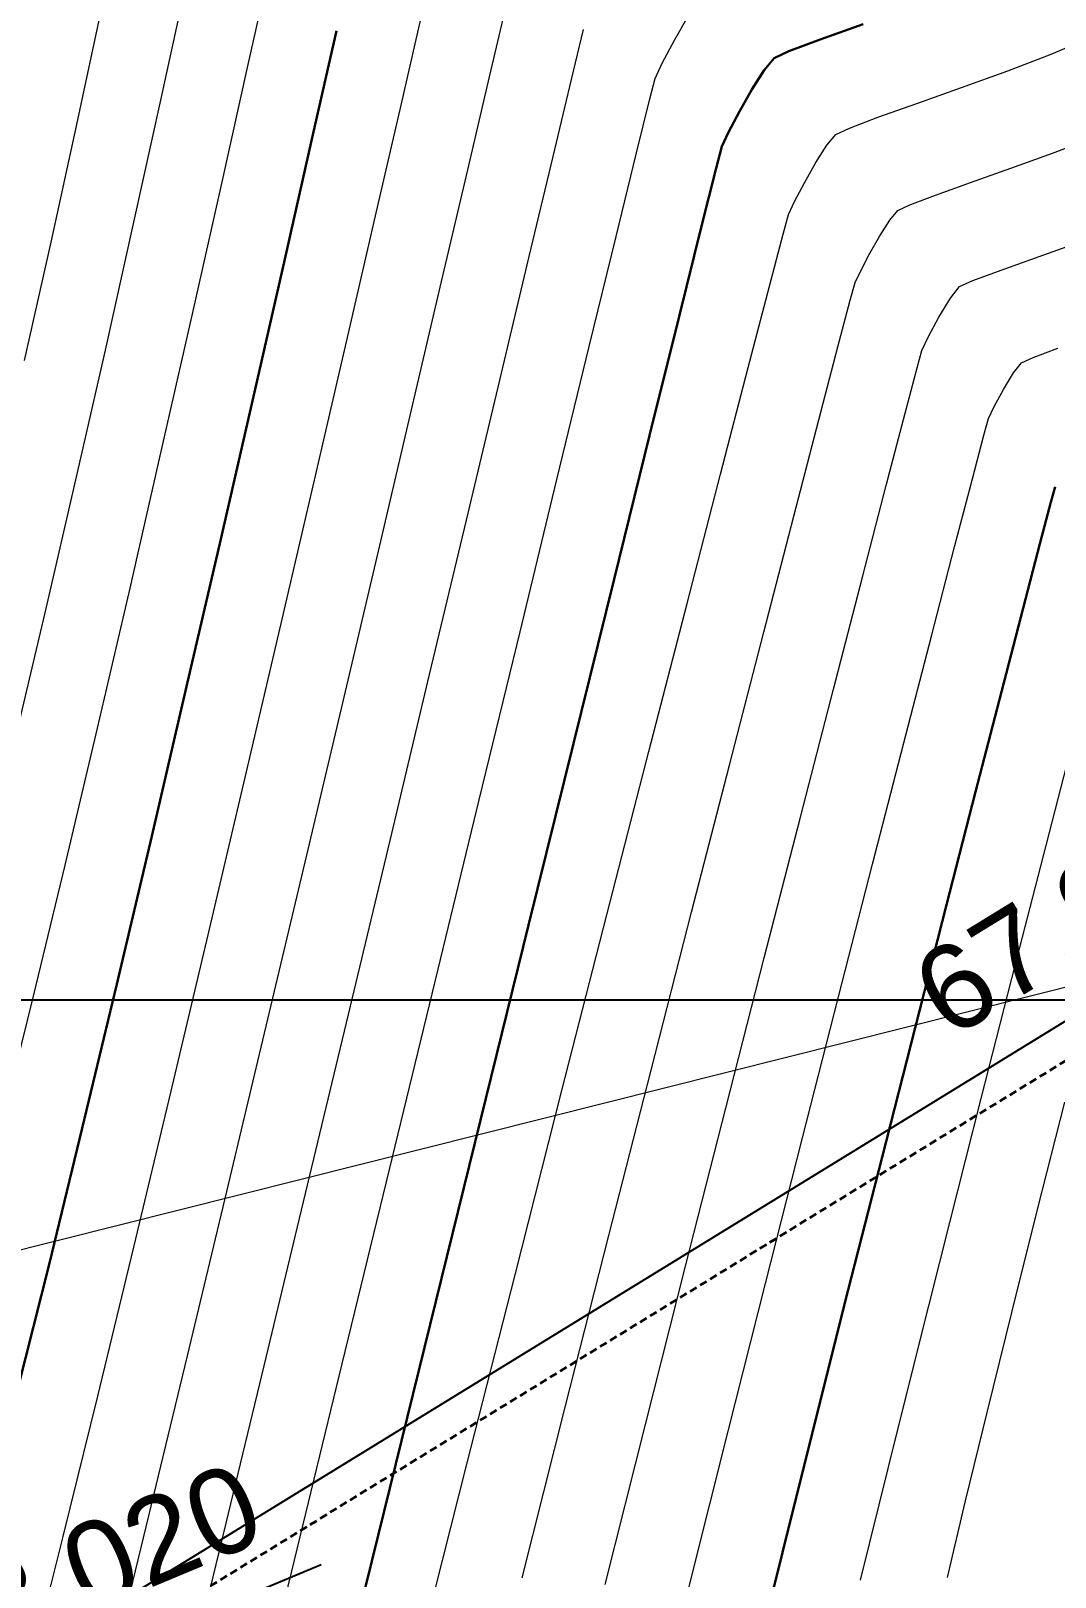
# Model space of a CAD drawing. Header units: millimetres. Extents: x 736950 to 740938, y 8500595 to 8502163.
# Drawn here: x 737762.97 to 737786.99, y 8501186.46 to 8501222.73 of the extents above; entities that cross this region are included whole.
import ezdxf

# ---------------------------------------------------------------- set-up
doc = ezdxf.new("R2010")
doc.units = ezdxf.units.MM
doc.linetypes.add('DASHED', pattern=[0.75, 0.5, -0.25])
for name, color, linetype, lineweight in [('CONT-MJR', 80, 'Continuous', 30), ('CONT-MNR', 96, 'Continuous', 15), ('COTAS', 40, 'Continuous', 5), ('PERIMETRO', 7, 'Continuous', 35), ('pista', 251, 'Continuous', 5), ('saiwite', 5, 'Continuous', 5)]:
    doc.layers.add(name, color=color, linetype=linetype, lineweight=lineweight)
doc.layers.add('Cuadricula Coordenadas', color=5, linetype='Continuous')
doc.styles.add('COTAS', font='arial.ttf')
doc.dimstyles.new('Copy of GenDist', dxfattribs={"dimtxt": 2, "dimasz": 2, "dimexe": 0.18, "dimexo": 0.0625, "dimgap": 1, "dimtad": 2, "dimdec": 3, "dimzin": 1, "dimdsep": 46, "dimtxsty": 'COTAS', "dimcen": 0.09, "dimadec": 3, "dimazin": 0, "dimtfac": 1, "dimtdec": 3, "dimtofl": 0, "dimtmove": 0, "dimatfit": 3, "dimfxl": 1, "dimtolj": 1, "dimtzin": 0, "dimarcsym": 0})

# ---------------------------------------------------------------- blocks, each defined once
blk = doc.blocks.new('*D152')
at = {"layer": 'COTAS', "color": 0, "lineweight": -2, "transparency": 16777216}
for p, q in [((737759.8696765522, 8501182.613707311), (737769.7820703299, 8501186.760631787)), ((737760.1293097031, 8501181.993106179), (737759.8002066165, 8501182.779761303)), ((737754.3161535049, 8501180.290349185), (737758.0246322053, 8501181.841819135)), ((737752.7307423088, 8501178.897859875), (737752.4016392222, 8501179.684515))]:
    blk.add_line(p, q, dxfattribs=at)
at = {"layer": 'COTAS', "color": 0, "transparency": 16777216}
for points in [[(737757.8959841756, 8501182.149326526), (737758.1532802344, 8501181.534311745), (737759.8696765522, 8501182.613707311)], [(737754.1875054752, 8501180.597856576), (737754.4448015341, 8501179.982841795), (737752.4711091579, 8501179.518461008)]]:
    blk.add_solid(points, dxfattribs=at)
at = {"layer": 'Defpoints', "color": 0, "transparency": 16777216}
for p in [(737759.8696765522, 8501182.613707311), (737760.1534312088, 8501181.935448542), (737752.7548638145, 8501178.840202238)]:
    blk.add_point(p, dxfattribs=at)
at = {"layer": 'COTAS', "color": 0, "transparency": 16777216, "insert": (737764.9683462745, 8501186.937665615), "char_height": 2, "attachment_point": 5, "rotation": 22.70236292925084, "style": 'COTAS'}
blk.add_mtext('\\A1;8.020', dxfattribs=at)
blk = doc.blocks.new('*D153')
at = {"layer": 'COTAS', "color": 0, "lineweight": -2, "transparency": 16777216}
for p, q in [((737818.0385703878, 8501217.565420175), (737817.5595984412, 8501218.345172472)), ((737761.44012939, 8501183.661887297), (737815.9496407742, 8501217.14499069)), ((737760.1207185066, 8501181.988703862), (737759.6417465601, 8501182.768456161))]:
    blk.add_line(p, q, dxfattribs=at)
at = {"layer": 'COTAS', "color": 0, "transparency": 16777216}
for points in [[(737815.7751730308, 8501217.429019064), (737816.1241085171, 8501216.860962316), (737817.6538110226, 8501218.191797148)], [(737761.2656616466, 8501183.945915671), (737761.6145971329, 8501183.377858924), (737759.7359591415, 8501182.615080837)]]:
    blk.add_solid(points, dxfattribs=at)
at = {"layer": 'Defpoints', "color": 0, "transparency": 16777216}
for p in [(737817.6538110226, 8501218.191797148), (737818.0712830899, 8501217.512164854), (737760.1534312088, 8501181.935448542)]:
    blk.add_point(p, dxfattribs=at)
at = {"layer": 'COTAS', "color": 0, "transparency": 16777216, "insert": (737787.6370107504, 8501202.125627412), "char_height": 2, "attachment_point": 5, "rotation": 31.560811543288352, "style": 'COTAS'}
blk.add_mtext('\\A1;67.972', dxfattribs=at)

msp = doc.modelspace()

# ---------------------------------------------------------------- hatches: boundary and pattern name
at = {"layer": 'pista'}
h = msp.add_hatch(dxfattribs=at)
h.set_pattern_fill('HONEY', color=256, scale=3, angle=9.94991650582834, style=0)
h.set_pattern_definition([(9.94991650582834, (1479841.21072825, -18.49207214638591), (0.4979252195647159, 0.4170677100899267), [0.375, -0.75]), (129.9499165058283, (1479841.21072825, -18.49207214638591), (-0.6101538418184378, 0.222682034283025), [0.3749999999999999, -0.7499999999999998]), (69.94991650582834, (1479841.21072825, -18.49207214638591), (-0.112228622253722, 0.6397497443729518), [-0.75, 0.375])])
h.paths.add_polyline_path([(737744.7999806425, 8501250.923935566), (737743.4751223363, 8501250.754223157), (737756.465848178, 8501242.026572531), (737763.5739612179, 8501242.006896213), (737770.002546867, 8501243.455222024), (737769.8468594846, 8501244.342704736), (737763.4750639071, 8501242.907173423), (737756.7405500773, 8501242.925815564)])
h.paths.add_polyline_path([(737794.2809870465, 8501256.017245878), (737809.7820272583, 8501263.709828075), (737823.391616501, 8501273.483615467), (737837.0791595323, 8501280.557800073), (737851.5530432165, 8501285.77819753), (737870.8510758049, 8501293.050216693, -0.9976846880626209), (737871.0089264096, 8501292.63424804), (737865.2748787645, 8501289.581801567, 0.7845063948290762), (737866.1540430214, 8501286.121818589), (737883.2588851704, 8501291.348365877), (737897.4188924351, 8501296.516943583), (737903.2981396064, 8501301.44146652, -0.5512150924587264), (737904.1219025984, 8501301.177325813), (737906.855912117, 8501297.98174819, 0.5618964424650519), (737910.2738656431, 8501298.536066804), (737914.22079628, 8501308.558674501), (737925.6412323939, 8501300.72656757, 0.340189525830376), (737928.7023693406, 8501300.894137181), (737936.9171069289, 8501306.117412793, -0.358727273887905), (737938.1716059428, 8501305.962964654), (737943.1732157968, 8501301.051021611, 0.3417074120720416), (737946.0555081918, 8501300.709858142), (737955.8779356404, 8501307.072689936), (737971.8320576148, 8501314.464803053), (737988.5677626224, 8501323.411181662), (738023.1375471824, 8501336.282937778), (738044.4246208373, 8501357.728329657), (738061.4456776979, 8501362.208386911), (738078.9085143938, 8501363.070318012), (738112.0997810266, 8501372.051506756), (738118.6561313582, 8501373.365123207), (738128.3493353954, 8501376.976906104), (738155.2251721952, 8501366.826195797), (738176.6167526407, 8501363.543890122), (738193.8053773039, 8501353.328603027), (738204.7313956148, 8501340.877429372), (738207.705198212, 8501335.751671141), (738214.35685511, 8501331.742925933), (738229.9282901662, 8501313.374534177), (738233.5603594936, 8501308.186787868), (738234.53883727, 8501308.358438132), (738230.6417003467, 8501313.924784988), (738214.9478837823, 8501332.43754055), (738208.3676942562, 8501336.403214611), (738205.4657963786, 8501341.405035153), (738194.387784551, 8501354.029418997), (738176.9261677533, 8501364.406946706), (738155.4549153853, 8501367.70147717), (738128.3514754312, 8501377.93815071), (738118.4090486554, 8501374.233504975), (738111.8936108743, 8501372.928085677), (738078.7671659255, 8501363.964436961), (738061.3074614278, 8501363.102660457), (738043.958527311, 8501358.536303693), (738022.6381405202, 8501337.057350922), (737988.196920163, 8501324.233464561), (737971.4304040315, 8501315.270615296), (737955.4419368334, 8501307.862588815), (737945.5806043665, 8501301.47455489, -0.3391433520832071), (737943.8038299843, 8501301.693147572), (737938.8116631231, 8501306.59581691, 0.3560082385246841), (737936.4342009705, 8501306.876887502), (737928.158540546, 8501301.61487459, -0.3502196171718997), (737926.1502499409, 8501301.468794718), (737914.5128481541, 8501309.44969617, 0.4302069892023044), (737913.4330382891, 8501309.014522241), (737909.4507249827, 8501298.90206584, -0.5704007069138802), (737907.5397775185, 8501298.566836312), (737904.9064502402, 8501301.644734057, 0.4931454261128044), (737902.7202336333, 8501302.131411942), (737896.9620044216, 8501297.308254998), (737882.9728831241, 8501292.20205278), (737866.0373022418, 8501287.027224885, -0.7384715771871906), (737865.6977918843, 8501288.787355538), (737871.5108758068, 8501291.881875956, 0.9119586051647783), (737870.5337161538, 8501293.892406015), (737851.2416702455, 8501286.62264278), (737836.7183275839, 8501281.384406622), (737822.9200107896, 8501274.252970394), (737809.3164408724, 8501264.483505804), (737793.8201376351, 8501256.79327439), (737778.9884914039, 8501246.402265295), (737769.846859484, 8501244.34270474), (737770.0025468671, 8501243.455222024), (737779.3594973255, 8501245.563292695)])
h.paths.add_polyline_path([(738260.5182952256, 8501271.251537092), (738234.538837269, 8501308.358438132), (738233.56035949, 8501308.186787868), (738259.6897886079, 8501270.86568047), (738269.3749442189, 8501234.589470252), (738274.5057655985, 8501215.583008338), (738279.7983711922, 8501189.602392923), (738280.7089290785, 8501189.641305126), (738275.382018582, 8501215.790318219), (738270.2441657205, 8501234.822827347)])

# ---------------------------------------------------------------- linework, layer by layer
at = {"layer": 'CONT-MJR', "extrusion": (0.336340646963513, -0.9417403937392543, 0), "elevation": -7757798.747406772}
msp.add_lwpolyline([(3554105.307354159, 3625.000000000013), (3554106.374233711, 3625.000000000013)], dxfattribs=at)
at = {"layer": 'CONT-MJR', "extrusion": (0.9751683775025842, -0.2214647500596368, 0), "elevation": -1163271.053143464}
msp.add_lwpolyline([(8453511.047140222, 3630), (8453513.653264932, 3630)], dxfattribs=at)
at = {"layer": 'CONT-MJR'}
for points, elevation in [([(737780.7472660075, 8501222.248864608), (737781.4818229557, 8501222.525384689)], 3625), ([(737780.3996530913, 8501222.084582448), (737780.7472660075, 8501222.248864608)], 3625), ([(737779.8824725782, 8501221.355672274), (737780.1698269107, 8501221.806362446)], 3625), ([(737779.335794866, 8501220.355474403), (737779.5877439458, 8501220.837160178)], 3625), ([(737768.1911681814, 8501214.152285023), (737768.9100653921, 8501217.302274272)], 3630), ([(737777.4812457215, 8501213.238650868), (737778.1729378537, 8501216.027051564)], 3625), ([(737786.8909098449, 8501211.6713444), (737786.9904690741, 8501212.036384469)], 3620), ([(737775.6942082401, 8501206.011257932), (737776.647671166, 8501209.870169453)], 3625), ([(737784.4441193079, 8501202.228821041), (737785.1261679503, 8501204.880417673)], 3620), ([(737783.7060306286, 8501199.347209092), (737784.4441193079, 8501202.228821041)], 3620), ([(737782.9320545276, 8501196.311347159), (737783.7060306286, 8501199.347209092)], 3620), ([(737772.3344297583, 8501192.388448855), (737773.5155934837, 8501197.180747021)], 3625), ([(737781.35705052, 8501190.07993467), (737782.1423436198, 8501193.197000572)], 3620), ([(737780.5963278444, 8501187.035914775), (737781.35705052, 8501190.07993467)], 3620)]:
    msp.add_lwpolyline(points, dxfattribs=dict(at, elevation=elevation))
at = {"layer": 'CONT-MJR', "extrusion": (-0.7709722741999714, 0.6368687089305961, 0), "elevation": 4845354.100759593}
msp.add_lwpolyline([(-7024075.413761912, 3625.000000000013), (-7024075.774630922, 3625.000000000013)], dxfattribs=at)
at = {"layer": 'CONT-MJR', "extrusion": (0.8693704946260792, -0.4941608473701721, 0), "elevation": -3559566.687450059}
msp.add_lwpolyline([(7755292.350379438, 3625), (7755292.946801906, 3625)], dxfattribs=at)
at = {"layer": 'CONT-MJR', "extrusion": (0.905927411831162, -0.423433022440258, 0), "elevation": -2931322.905370015}
msp.add_lwpolyline([(8013888.312551762, 3625.000000000004), (8013888.688090905, 3625.000000000004)], dxfattribs=at)
at = {"layer": 'CONT-MJR', "extrusion": (0.975100384711022, -0.2217639279423441, 0), "elevation": -1165864.593211167}
msp.add_lwpolyline([(8453150.793369493, 3630.00000000001), (8453153.749784758, 3630.00000000001)], dxfattribs=at)
at = {"layer": 'CONT-MJR', "extrusion": (0.967166394738618, -0.2541439845605318, 0), "elevation": -1446978.701785978}
msp.add_lwpolyline([(8409595.925177224, 3625), (8409596.45275434, 3625)], dxfattribs=at)
at = {"layer": 'CONT-MJR', "extrusion": (0.9697850164239309, -0.2439611073913959, 0), "elevation": -1358479.863578437}
msp.add_lwpolyline([(8424343.287917001, 3625), (8424344.689554889, 3625)], dxfattribs=at)
at = {"layer": 'CONT-MJR', "extrusion": (0.9703417160655464, -0.2417373658807646, 0), "elevation": -1339164.630758564}
msp.add_lwpolyline([(8427433.100463463, 3625.000000000013), (8427435.283889495, 3625.000000000013)], dxfattribs=at)
at = {"layer": 'CONT-MJR', "extrusion": (0.9746764501321131, -0.2236198058264578, 0), "elevation": -1181954.576434919}
msp.add_lwpolyline([(8450909.38158742, 3630.000000000013), (8450912.81141602, 3630.000000000013)], dxfattribs=at)
at = {"layer": 'CONT-MJR', "extrusion": (0.9707191908760368, -0.2402170944478611, 0), "elevation": -1325961.983828996}
msp.add_lwpolyline([(8429514.129293324, 3625.000000000003), (8429517.599381732, 3625.000000000003)], dxfattribs=at)
at = {"layer": 'CONT-MJR', "extrusion": (0.9670555715844362, -0.2545653579486011, 0), "elevation": -1450633.06861629}
msp.add_lwpolyline([(8408958.088907462, 3620), (8408959.09596649, 3620)], dxfattribs=at)
at = {"layer": 'CONT-MJR', "extrusion": (0.974329413076363, -0.2251270637090756, 0), "elevation": -1195024.126073772}
msp.add_lwpolyline([(8449067.599223519, 3630.000000000013), (8449071.1521835, 3630.000000000013)], dxfattribs=at)
at = {"layer": 'CONT-MJR', "extrusion": (0.9676340230701374, -0.2523576775077411, 0), "elevation": -1431438.338260988}
msp.add_lwpolyline([(8412245.272378745, 3620.000000000013), (8412246.829743052, 3620.000000000013)], dxfattribs=at)
at = {"layer": 'CONT-MJR', "extrusion": (0.9679662999438043, -0.2510801508942937, 0), "elevation": -1420332.667967864}
msp.add_lwpolyline([(8414125.456757162, 3620.00000000001), (8414127.486032363, 3620.00000000001)], dxfattribs=at)
at = {"layer": 'CONT-MJR', "extrusion": (0.973876656936018, -0.227077645476444, 0), "elevation": -1211940.454495839}
msp.add_lwpolyline([(8446654.099138487, 3630), (8446657.699522538, 3630)], dxfattribs=at)
at = {"layer": 'CONT-MJR', "extrusion": (0.9682289588292975, -0.2500653580253263, 0), "elevation": -1411511.91751896}
msp.add_lwpolyline([(8415607.251882298, 3620), (8415609.674672863, 3620)], dxfattribs=at)
at = {"layer": 'CONT-MJR', "extrusion": (0.9708656277855275, -0.2396245663211798, 0), "elevation": -1320816.741132303}
msp.add_lwpolyline([(8430313.504302388, 3625.000000000006), (8430317.891820997, 3625.000000000006)], dxfattribs=at)
at = {"layer": 'CONT-MJR', "extrusion": (0.9732904605625458, -0.2295771752111865, 0), "elevation": -1233621.94191849}
msp.add_lwpolyline([(8443511.21973552, 3630.000000000013), (8443514.791847877, 3630.000000000013)], dxfattribs=at)
at = {"layer": 'CONT-MJR', "extrusion": (0.9709096480822946, -0.2394461427142123, 0), "elevation": -1319267.448993505}
msp.add_lwpolyline([(8430551.385542853, 3625.000000000013), (8430556.093313454, 3625.000000000013)], dxfattribs=at)
at = {"layer": 'CONT-MJR', "extrusion": (0.9725242577146178, -0.2328015639050382, 0), "elevation": -1261598.393891929}
msp.add_lwpolyline([(8439372.948724734, 3630), (8439376.416887179, 3630)], dxfattribs=at)
at = {"layer": 'CONT-MJR', "extrusion": (0.9714998548466443, -0.2370401485675989, 0), "elevation": -1298387.20481531}
msp.add_lwpolyline([(8433788.085518034, 3630.00000000001), (8433791.3740802, 3630.00000000001)], dxfattribs=at)
at = {"layer": 'CONT-MJR', "extrusion": (0.9693223537978592, -0.2457929503215619, 0), "elevation": -1374384.634337817}
msp.add_lwpolyline([(8421738.249268146, 3620), (8421741.462179283, 3620)], dxfattribs=at)
at = {"layer": 'CONT-MJR', "extrusion": (0.9700797576393094, -0.2427864572385763, 0), "elevation": -1348285.384187294}
msp.add_lwpolyline([(8425951.946810992, 3630.000000000011), (8425954.980169361, 3630.000000000011)], dxfattribs=at)
at = {"layer": 'CONT-MJR', "extrusion": (0.9709698573194513, -0.2392018732724398, 0), "elevation": -1317146.446070872}
msp.add_lwpolyline([(8430873.013553794, 3625), (8430878.084901568, 3625)], dxfattribs=at)
at = {"layer": 'CONT-MJR', "extrusion": (0.9709913030290684, -0.2391148038953501, 0), "elevation": -1316390.430948598}
msp.add_lwpolyline([(8430985.97560673, 3625.000000000003), (8430991.090279583, 3625.000000000003)], dxfattribs=at)
at = {"layer": 'CONT-MJR', "extrusion": (0.9707549414891627, -0.2400725798053003, 0), "elevation": -1324697.74349936}
msp.add_lwpolyline([(8429687.232298711, 3620.000000000003), (8429690.214728598, 3620.000000000003)], dxfattribs=at)
at = {"layer": 'CONT-MNR', "extrusion": (0.976105272409963, -0.2172981757251352, 0), "elevation": -1127160.714468904}
msp.add_lwpolyline([(8458403.209156848, 3631.00000000001), (8458405.739815854, 3631.00000000001)], dxfattribs=at)
at = {"layer": 'CONT-MNR', "extrusion": (0.9770112548333124, -0.2131877293116013, 0), "elevation": -1091550.320284093}
msp.add_lwpolyline([(8463071.361147786, 3632.000000000013), (8463074.082213607, 3632.000000000013)], dxfattribs=at)
at = {"layer": 'CONT-MNR', "extrusion": (0.9776388118714268, -0.2102911161286305, 0), "elevation": -1066464.384149804}
msp.add_lwpolyline([(8466268.363505684, 3633.000000000013), (8466271.089509327, 3633.000000000013)], dxfattribs=at)
at = {"layer": 'CONT-MNR', "extrusion": (0.9742644640542792, -0.2254079725320918, 0), "elevation": -1197458.281623476}
msp.add_lwpolyline([(8448737.221967176, 3629.000000000013), (8448739.436490169, 3629.000000000013)], dxfattribs=at)
at = {"layer": 'CONT-MNR'}
for points, elevation in [([(737773.7300887095, 8501221.64818134), (737774.1220572812, 8501223.307618951)], 3628), ([(737775.2178499516, 8501219.781036057), (737775.6514827099, 8501221.590064516)], 3627), ([(737777.4889382042, 8501221.131054789), (737777.6140412145, 8501221.611038944)], 3626), ([(737777.1764429687, 8501219.867980935), (737777.4889382042, 8501221.131054789)], 3626), ([(737782.8337273306, 8501220.700017665), (737783.7465526502, 8501221.026031349)], 3624), ([(737763.4457880624, 8501217.771408249), (737764.0501827172, 8501220.529536635)], 3633), ([(737781.6417292147, 8501220.046762979), (737781.8505394352, 8501220.29953393)], 3624), ([(737781.8505394352, 8501220.29953393), (737782.1663575175, 8501220.448789826)], 3624), ([(737781.1128683805, 8501219.166214593), (737781.380647356, 8501219.63729837)], 3624), ([(737780.8839668105, 8501218.728586126), (737781.1128683805, 8501219.166214593)], 3624), ([(737766.7693973528, 8501216.123353604), (737767.4486204105, 8501219.149232108)], 3631), ([(737783.585449028, 8501218.648715038), (737784.1856317059, 8501218.874650635)], 3623), ([(737770.395752468, 8501215.539566515), (737771.0782527443, 8501218.493530694)], 3629), ([(737780.7395171677, 8501218.419487452), (737780.8839668105, 8501218.728586126)], 3624), ([(737783.3014257794, 8501218.514485408), (737783.585449028, 8501218.648715038)], 3623), ([(737780.6136538399, 8501217.96082136), (737780.7395171677, 8501218.419487452)], 3624), ([(737782.8788398592, 8501217.918920096), (737783.1136374273, 8501218.28716205)], 3623), ([(737780.2916429824, 8501216.739610624), (737780.6136538399, 8501217.96082136)], 3624), ([(737786.6180178252, 8501217.434145827), (737787.604442937, 8501217.787260698)], 3622), ([(737782.4321623888, 8501217.101692019), (737782.6380194034, 8501217.49526245)], 3623), ([(737785.729532196, 8501217.118530205), (737786.6180178252, 8501217.434145827)], 3622), ([(737784.7523121231, 8501216.729436887), (737785.0654692344, 8501216.872823874)], 3622), ([(737781.8989678358, 8501215.313606843), (737782.1889307726, 8501216.411392963)], 3623), ([(737769.6443826198, 8501212.294394217), (737770.395752468, 8501215.539566515)], 3629), ([(737783.8649931209, 8501215.22793596), (737784.02115967, 8501215.555518601)], 3622), ([(737783.4731270161, 8501213.758365316), (737783.7550641131, 8501214.826956378)], 3622), ([(737786.2031984673, 8501214.944388365), (737786.4768803344, 8501215.069700602)], 3621), ([(737773.1874393714, 8501211.253707593), (737773.9687134757, 8501214.53766006)], 3627), ([(737785.7803693394, 8501214.318989465), (737786.0140744399, 8501214.704172151)], 3621), ([(737780.8655580565, 8501211.34898375), (737781.4514742816, 8501213.602191163)], 3623), ([(737785.0512815146, 8501212.218227398), (737785.322288542, 8501213.246555729)], 3621), ([(737778.3607537482, 8501209.30007887), (737779.1439900848, 8501212.32930255)], 3624), ([(737763.3330647262, 8501209.177479645), (737764.0305610972, 8501212.195967877)], 3632), ([(737784.0926671178, 8501208.534515375), (737784.6347332835, 8501210.622454265)], 3621), ([(737773.4869072159, 8501204.690936616), (737774.4432962325, 8501208.633171635)], 3626), ([(737779.3548893826, 8501205.504544996), (737780.160327108, 8501208.62582242)], 3623), ([(737769.4040642085, 8501203.22923862), (737770.2848721447, 8501206.964813707)], 3628), ([(737780.1708477206, 8501200.986051278), (737781.0181706089, 8501204.284922538)], 3622), ([(737781.9135936982, 8501200.07049461), (737782.7120740564, 8501203.183256505)], 3621), ([(737775.4278394075, 8501197.875371248), (737776.4814755579, 8501201.99317639)], 3624), ([(737778.3334069045, 8501193.788658781), (737779.2693786047, 8501197.462679422)], 3622), ([(737780.2003816713, 8501193.347101128), (737781.0696884805, 8501196.766683137)], 3621), ([(737770.2748997379, 8501191.46245957), (737771.3831711453, 8501196.023161428)], 3626), ([(737768.3986024266, 8501191.21920197), (737769.4169826509, 8501195.457410421)], 3627), ([(737764.540915732, 8501190.7029716), (737765.3863730573, 8501194.19727448)], 3629), ([(737775.5132296542, 8501190.475030756), (737776.5284150161, 8501194.470394356)], 3623), ([(737765.7430938077, 8501187.901715685), (737766.6489086011, 8501191.654712847)], 3628), ([(737783.0838203034, 8501189.038071524), (737783.7887705864, 8501191.863909524)], 3619), ([(737769.1550765128, 8501186.860440409), (737770.2748997379, 8501191.46245957)], 3626), ([(737763.7329654869, 8501187.416833315), (737764.540915732, 8501190.7029716)], 3629), ([(737774.4933772506, 8501186.440740164), (737775.5132296542, 8501190.475030756)], 3623), ([(737784.8909938746, 8501188.250563141), (737785.402615506, 8501190.352720616)], 3618), ([(737778.4656563551, 8501186.461741673), (737779.3256965404, 8501189.887027623)], 3621), ([(737782.4312339938, 8501186.388760576), (737783.0838203034, 8501189.038071524)], 3619)]:
    msp.add_lwpolyline(points, dxfattribs=dict(at, elevation=elevation))
at = {"layer": 'CONT-MNR', "extrusion": (0.8693632162467277, -0.4941736519050214, 0), "elevation": -3559683.063145325}
msp.add_lwpolyline([(7755240.621161123, 3626.000000000006), (7755241.272138799, 3626.000000000006)], dxfattribs=at)
at = {"layer": 'CONT-MNR', "extrusion": (0.9717326294295224, -0.2360840886251901, 0), "elevation": -1290082.477546799}
msp.add_lwpolyline([(8435091.501366574, 3627.000000000013), (8435092.702306032, 3627.000000000013)], dxfattribs=at)
at = {"layer": 'CONT-MNR', "extrusion": (0.8861080094133045, -0.4634787974153629, 0), "elevation": -3286385.334213894}
msp.add_lwpolyline([(7874945.250127685, 3626.00000000001), (7874945.843446481, 3626.00000000001)], dxfattribs=at)
at = {"layer": 'CONT-MNR', "extrusion": (-0.3901862344114052, 0.9207359569799846, 0), "elevation": 7539506.649194645}
msp.add_lwpolyline([(-3996366.79514234, 3624), (-3996367.700597475, 3624)], dxfattribs=at)
at = {"layer": 'CONT-MNR', "extrusion": (0.3572006653512101, -0.9340276680445034, 0), "elevation": -7676838.758754893}
msp.add_lwpolyline([(3725754.509919195, 3624.000000000011), (3725755.594056773, 3624.000000000011)], dxfattribs=at)
at = {"layer": 'CONT-MNR', "extrusion": (0.9759766256700055, -0.2178752536333351, 0), "elevation": -1132161.493297794}
msp.add_lwpolyline([(8457732.449339386, 3631.00000000001), (8457735.304324128, 3631.00000000001)], dxfattribs=at)
at = {"layer": 'CONT-MNR', "extrusion": (0.9059543343510752, -0.4233754174140256, 0), "elevation": -2930815.420874918}
msp.add_lwpolyline([(8014075.471103191, 3626.00000000001), (8014075.880986317, 3626.00000000001)], dxfattribs=at)
at = {"layer": 'CONT-MNR', "extrusion": (0.3412220393451674, -0.9399827231737429, 0), "elevation": -7739252.80791803}
msp.add_lwpolyline([(3594309.067144811, 3624.000000000013), (3594310.221897587, 3624.000000000013)], dxfattribs=at)
at = {"layer": 'CONT-MNR', "extrusion": (0.9735184680936841, -0.2286083819122267, 0), "elevation": -1225214.173752206}
msp.add_lwpolyline([(8444755.299021775, 3628), (8444757.534515288, 3628)], dxfattribs=at)
at = {"layer": 'CONT-MNR', "extrusion": (0.334614759240351, -0.9423550089528479, 0), "elevation": -7764294.885371754}
msp.add_lwpolyline([(3539888.235962377, 3624), (3539889.352510381, 3624)], dxfattribs=at)
at = {"layer": 'CONT-MNR', "extrusion": (0.9766262391121143, -0.214944618629375, 0), "elevation": -1106770.076346268}
msp.add_lwpolyline([(8461091.495588904, 3632.00000000001), (8461094.43060982, 3632.00000000001)], dxfattribs=at)
at = {"layer": 'CONT-MNR', "extrusion": (0.9743570203745178, -0.2250075484220293, 0), "elevation": -1193985.902304521}
msp.add_lwpolyline([(8449225.98252365, 3629.000000000013), (8449228.642141266, 3629.000000000013)], dxfattribs=at)
at = {"layer": 'CONT-MNR', "extrusion": (0.3523085498157205, -0.9358839061158942, 0), "elevation": -7696228.435256425}
msp.add_lwpolyline([(3685531.103690214, 3624.000000000006), (3685531.816780596, 3624.000000000006)], dxfattribs=at)
at = {"layer": 'CONT-MNR', "extrusion": (0.843182231312565, -0.5376278683241449, 0), "elevation": -3948408.441000984}
msp.add_lwpolyline([(7564729.173622124, 3624.000000000006), (7564729.659240292, 3624.000000000006)], dxfattribs=at)
at = {"layer": 'CONT-MNR', "extrusion": (0.3572006631580981, -0.9340276688832162, 0), "elevation": -7676836.58651673}
msp.add_lwpolyline([(3725754.776415699, 3623), (3725755.751408245, 3623)], dxfattribs=at)
at = {"layer": 'CONT-MNR', "extrusion": (0.9727189398565824, -0.231986775580606, 0), "elevation": -1254522.637745155}
msp.add_lwpolyline([(8440449.144288138, 3627), (8440451.58678949, 3627)], dxfattribs=at)
at = {"layer": 'CONT-MNR', "extrusion": (0.971362115460606, -0.2376039575594153, 0), "elevation": -1303274.685866806}
msp.add_lwpolyline([(8433059.670237677, 3626), (8433061.691877563, 3626)], dxfattribs=at)
at = {"layer": 'CONT-MNR', "extrusion": (0.3412220421288802, -0.9399827221632303, 0), "elevation": -7739250.621456013}
msp.add_lwpolyline([(3594309.527988243, 3623), (3594310.566486841, 3623)], dxfattribs=at)
at = {"layer": 'CONT-MNR', "extrusion": (0.973624495796115, -0.2281563963288366, 0), "elevation": -1221293.520710347}
msp.add_lwpolyline([(8445320.505007727, 3628.00000000001), (8445323.200931426, 3628.00000000001)], dxfattribs=at)
at = {"layer": 'CONT-MNR', "extrusion": (0.3363406432552911, -0.941740395063638, 0), "elevation": -7757794.413956998}
msp.add_lwpolyline([(3554106.595202523, 3623.000000000003), (3554107.466915232, 3623.000000000003)], dxfattribs=at)
at = {"layer": 'CONT-MNR', "extrusion": (0.3346147590350134, -0.9423550090257599, 0), "elevation": -7764292.713453388}
msp.add_lwpolyline([(3539888.799866403, 3623), (3539889.804006471, 3623)], dxfattribs=at)
at = {"layer": 'CONT-MNR', "extrusion": (-0.7709625973852368, 0.6368804231824128, 0), "elevation": 4845456.314696957}
msp.add_lwpolyline([(-7024000.953239577, 3623.000000000004), (-7024001.248096108, 3623.000000000004)], dxfattribs=at)
at = {"layer": 'CONT-MNR', "extrusion": (0.976073660637209, -0.2174401274150629, 0), "elevation": -1128392.61442113}
msp.add_lwpolyline([(8458231.936236115, 3632.000000000013), (8458235.005386306, 3632.000000000013)], dxfattribs=at)
at = {"layer": 'CONT-MNR', "extrusion": (0.9757018475758944, -0.219102498016308, 0), "elevation": -1142800.892766807}
msp.add_lwpolyline([(8456296.859330289, 3633), (8456299.700125342, 3633)], dxfattribs=at)
at = {"layer": 'CONT-MNR', "extrusion": (0.9716145869477752, -0.2365694283509684, 0), "elevation": -1294293.66005784}
msp.add_lwpolyline([(8434440.076395305, 3626.000000000006), (8434442.733823285, 3626.000000000006)], dxfattribs=at)
at = {"layer": 'CONT-MNR', "extrusion": (0.8693632164658471, -0.4941736515195407, 0), "elevation": -3559676.604754445}
msp.add_lwpolyline([(7755238.525814869, 3623.000000000004), (7755239.01313437, 3623.000000000004)], dxfattribs=at)
at = {"layer": 'CONT-MNR', "extrusion": (0.9728239232139944, -0.2315461388633646, 0), "elevation": -1250699.235155289}
msp.add_lwpolyline([(8441013.592419812, 3627), (8441016.54003304, 3627)], dxfattribs=at)
at = {"layer": 'CONT-MNR', "extrusion": (0.9059543333243225, -0.4233754196111086, 0), "elevation": -2930809.166165916}
msp.add_lwpolyline([(8014073.111770175, 3623), (8014073.418607176, 3623)], dxfattribs=at)
at = {"layer": 'CONT-MNR', "extrusion": (0.3470126511035166, -0.9378604480273752, 0), "elevation": -7716934.313611415}
msp.add_lwpolyline([(3641969.236693441, 3622), (3641969.944755032, 3622)], dxfattribs=at)
at = {"layer": 'CONT-MNR', "extrusion": (0.9736314899232337, -0.2281265478410269, 0), "elevation": -1221034.612167546}
msp.add_lwpolyline([(8445354.85581192, 3628.000000000013), (8445357.942202447, 3628.000000000013)], dxfattribs=at)
at = {"layer": 'CONT-MNR', "extrusion": (0.9675791249560981, -0.2525680837896813, 0), "elevation": -1433275.212806445}
msp.add_lwpolyline([(8411937.64088245, 3624), (8411939.60849264, 3624)], dxfattribs=at)
at = {"layer": 'CONT-MNR', "extrusion": (0.9642432194949464, -0.2650188930208953, 0), "elevation": -1541581.489537796}
msp.add_lwpolyline([(8392766.501145797, 3623), (8392766.92875445, 3623)], dxfattribs=at)
at = {"layer": 'CONT-MNR', "extrusion": (-0.7857098266805077, 0.6185952378233175, 0), "elevation": 4679127.454666903}
msp.add_lwpolyline([(-7135879.307548762, 3622.000000000013), (-7135879.657378231, 3622.000000000013)], dxfattribs=at)
at = {"layer": 'CONT-MNR', "extrusion": (0.854940901427455, -0.5187254139392157, 0), "elevation": -3779034.848195444}
msp.add_lwpolyline([(7650744.732167909, 3622), (7650745.247689568, 3622)], dxfattribs=at)
at = {"layer": 'CONT-MNR', "extrusion": (0.9753441719180812, -0.2206892528090853, 0), "elevation": -1156550.515464919}
msp.add_lwpolyline([(8454425.527978944, 3631.00000000001), (8454428.797214638, 3631.00000000001)], dxfattribs=at)
at = {"layer": 'CONT-MNR', "extrusion": (0.8800287961670774, -0.4749203279674652, 0), "elevation": -3388128.895776563}
msp.add_lwpolyline([(7831703.120578179, 3622.00000000001), (7831703.641371686, 3622.00000000001)], dxfattribs=at)
at = {"layer": 'CONT-MNR', "extrusion": (0.9753261379017201, -0.220768939676113, 0), "elevation": -1157243.059855508}
msp.add_lwpolyline([(8454329.841334509, 3632.00000000001), (8454332.964809284, 3632.00000000001)], dxfattribs=at)
at = {"layer": 'CONT-MNR', "extrusion": (0.9717352481205884, -0.2360733097154746, 0), "elevation": -1289987.027786564}
msp.add_lwpolyline([(8435096.610034632, 3626.000000000006), (8435099.818550559, 3626.000000000006)], dxfattribs=at)
at = {"layer": 'CONT-MNR', "extrusion": (0.967473892998179, -0.2529708804723345, 0), "elevation": -1436775.196990015}
msp.add_lwpolyline([(8411339.442296563, 3623.000000000003), (8411341.21124939, 3623.000000000003)], dxfattribs=at)
at = {"layer": 'CONT-MNR', "extrusion": (0.9644143948169618, -0.2643953007710872, 0), "elevation": -1536151.977446818}
msp.add_lwpolyline([(8393760.510372326, 3622.000000000013), (8393760.926147522, 3622.000000000013)], dxfattribs=at)
at = {"layer": 'CONT-MNR', "extrusion": (0.3470126514000164, -0.9378604479176691, 0), "elevation": -7716932.131604533}
msp.add_lwpolyline([(3641969.937133173, 3621.000000000013), (3641970.555939555, 3621.000000000013)], dxfattribs=at)
at = {"layer": 'CONT-MNR', "extrusion": (0.9679155372571057, -0.2512757702928967, 0), "elevation": -1422040.779936719}
msp.add_lwpolyline([(8413841.521765752, 3624), (8413844.111340396, 3624)], dxfattribs=at)
at = {"layer": 'CONT-MNR', "extrusion": (0.7857098269418845, -0.6185952374913292, 0), "elevation": -4679125.207453583}
msp.add_lwpolyline([(7135878.848605064, 3621.000000000003), (7135879.154336528, 3621.000000000003)], dxfattribs=at)
at = {"layer": 'CONT-MNR', "extrusion": (0.8800287968993612, -0.4749203266105412, 0), "elevation": -3388126.748292804}
msp.add_lwpolyline([(7831702.417961039, 3621.00000000001), (7831702.873105548, 3621.00000000001)], dxfattribs=at)
at = {"layer": 'CONT-MNR', "extrusion": (0.973573978687861, -0.2283718634637125, 0), "elevation": -1223162.522908178}
msp.add_lwpolyline([(8445043.52058088, 3628.000000000013), (8445046.927474707, 3628.000000000013)], dxfattribs=at)
at = {"layer": 'CONT-MNR', "extrusion": (0.9675255410304322, -0.2527732728232349, 0), "elevation": -1435055.270671388}
msp.add_lwpolyline([(8411631.665968357, 3622.000000000003), (8411633.38411497, 3622.000000000003)], dxfattribs=at)
at = {"layer": 'CONT-MNR', "extrusion": (0.9026734450308536, -0.4303262153717002, 0), "elevation": -2992315.774650223}
msp.add_lwpolyline([(7991308.207157239, 3621.000000000013), (7991308.524313985, 3621.000000000013)], dxfattribs=at)
at = {"layer": 'CONT-MNR', "extrusion": (0.9645872694781652, -0.2637639087529936, 0), "elevation": -1530654.905566894}
msp.add_lwpolyline([(8394763.21317421, 3621.000000000003), (8394763.612935333, 3621.000000000003)], dxfattribs=at)
at = {"layer": 'CONT-MNR', "extrusion": (0.974837496894933, -0.2229166988980889, 0), "elevation": -1175860.316597559}
msp.add_lwpolyline([(8451758.150638329, 3631.000000000006), (8451761.509816475, 3631.000000000006)], dxfattribs=at)
at = {"layer": 'CONT-MNR', "extrusion": (0.9740564326073796, -0.2263052498202052, 0), "elevation": -1205239.704164135}
msp.add_lwpolyline([(8447618.106666075, 3629.000000000013), (8447621.663997404, 3629.000000000013)], dxfattribs=at)
at = {"layer": 'CONT-MNR', "extrusion": (0.9717921013154921, -0.2358391651546034, 0), "elevation": -1287954.570304594}
msp.add_lwpolyline([(8435403.510130657, 3626.00000000001), (8435407.185033027, 3626.00000000001)], dxfattribs=at)
at = {"layer": 'CONT-MNR', "extrusion": (0.9678619070280708, -0.2514822636369935, 0), "elevation": -1423831.962633352}
msp.add_lwpolyline([(8413536.445254583, 3622.000000000013), (8413538.6999756, 3622.000000000013)], dxfattribs=at)
at = {"layer": 'CONT-MNR', "extrusion": (0.9675788170437788, -0.2525692633876134, 0), "elevation": -1433279.720707922}
msp.add_lwpolyline([(8411933.03924759, 3621), (8411934.688491149, 3621)], dxfattribs=at)
at = {"layer": 'CONT-MNR', "extrusion": (0.9728193711061139, -0.2315652633723483, 0), "elevation": -1250865.174725048}
msp.add_lwpolyline([(8440981.901443506, 3627), (8440985.627930496, 3627)], dxfattribs=at)
at = {"layer": 'CONT-MNR', "extrusion": (0.9680636927690257, -0.2507043811791042, 0), "elevation": -1417072.06135329}
msp.add_lwpolyline([(8414676.13385458, 3623.000000000013), (8414678.946852682, 3623.000000000013)], dxfattribs=at)
at = {"layer": 'CONT-MNR', "extrusion": (0.9734654492166039, -0.2288340428815512, 0), "elevation": -1227171.677349399}
msp.add_lwpolyline([(8444458.21389087, 3628.000000000013), (8444461.871325117, 3628.000000000013)], dxfattribs=at)
at = {"layer": 'CONT-MNR', "extrusion": (0.9681144951687161, -0.2505081320919985, 0), "elevation": -1415364.310782983}
msp.add_lwpolyline([(8414962.338000866, 3622.00000000001), (8414965.052880805, 3622.00000000001)], dxfattribs=at)
at = {"layer": 'CONT-MNR', "extrusion": (0.9741707653981155, -0.225812576805744, 0), "elevation": -1200970.673202668}
msp.add_lwpolyline([(8448223.233609809, 3631.000000000013), (8448226.604627607, 3631.000000000013)], dxfattribs=at)
at = {"layer": 'CONT-MNR', "extrusion": (0.9729698931190415, -0.230931996665514, 0), "elevation": -1245379.698107431}
msp.add_lwpolyline([(8441790.751507347, 3632.000000000003), (8441793.744366223, 3632.000000000003)], dxfattribs=at)
at = {"layer": 'CONT-MNR', "extrusion": (0.9683739502997315, -0.2495032913227668, 0), "elevation": -1406634.354944628}
msp.add_lwpolyline([(8416424.176103514, 3624.000000000013), (8416427.761516975, 3624.000000000013)], dxfattribs=at)
at = {"layer": 'CONT-MNR', "extrusion": (0.9738201978065347, -0.227319647949846, 0), "elevation": -1214037.601175148}
msp.add_lwpolyline([(8446354.505904563, 3629.000000000011), (8446358.216622075, 3629.000000000011)], dxfattribs=at)
at = {"layer": 'CONT-MNR', "extrusion": (0.9681692908527956, -0.2502962729438757, 0), "elevation": -1413520.909907871}
msp.add_lwpolyline([(8415271.059708059, 3621.000000000013), (8415273.646885348, 3621.000000000013)], dxfattribs=at)
at = {"layer": 'CONT-MNR', "extrusion": (0.9727513542896634, -0.2318508199848035, 0), "elevation": -1253342.931702001}
msp.add_lwpolyline([(8440610.35188155, 3627.000000000003), (8440614.352130378, 3627.000000000003)], dxfattribs=at)
at = {"layer": 'CONT-MNR', "extrusion": (0.9683393254052094, -0.2496376391367779, 0), "elevation": -1407798.194075428}
msp.add_lwpolyline([(8416228.33396981, 3622.00000000001), (8416231.432593161, 3622.00000000001)], dxfattribs=at)
at = {"layer": 'CONT-MNR', "extrusion": (0.9732913618761859, -0.2295733540661884, 0), "elevation": -1233590.609561302}
msp.add_lwpolyline([(8443518.506100945, 3631.000000000013), (8443521.8108796, 3631.000000000013)], dxfattribs=at)
at = {"layer": 'CONT-MNR', "extrusion": (0.968578566529792, -0.2487077812596407, 0), "elevation": -1399720.598915946}
msp.add_lwpolyline([(8417572.79210433, 3624), (8417576.751392318, 3624)], dxfattribs=at)
at = {"layer": 'CONT-MNR', "extrusion": (0.9684032420764481, -0.2493895762373086, 0), "elevation": -1405640.28905913}
msp.add_lwpolyline([(8416588.042135583, 3621.000000000013), (8416590.981441392, 3621.000000000013)], dxfattribs=at)
at = {"layer": 'CONT-MNR', "extrusion": (0.9684914261581598, -0.2490468981098424, 0), "elevation": -1402665.881494384}
msp.add_lwpolyline([(8417082.74326775, 3623.000000000011), (8417086.302985065, 3623.000000000011)], dxfattribs=at)
at = {"layer": 'CONT-MNR', "extrusion": (0.9683679449861781, -0.2495265980276386, 0), "elevation": -1406827.351329002}
msp.add_lwpolyline([(8416390.007388115, 3619.000000000013), (8416392.447636902, 3619.000000000013)], dxfattribs=at)
at = {"layer": 'CONT-MNR', "extrusion": (0.9735121309965545, -0.2286353664736656, 0), "elevation": -1225450.076185319}
msp.add_lwpolyline([(8444702.470567852, 3629.000000000003), (8444706.261751123, 3629.000000000003)], dxfattribs=at)
at = {"layer": 'CONT-MNR', "extrusion": (0.9718025708775955, -0.2357960203983443, 0), "elevation": -1287580.063412832}
msp.add_lwpolyline([(8435452.272807766, 3626.000000000011), (8435456.626377013, 3626.000000000011)], dxfattribs=at)
at = {"layer": 'CONT-MNR', "extrusion": (0.9726473960652995, -0.232286553479517, 0), "elevation": -1257123.888320136}
msp.add_lwpolyline([(8440043.856650552, 3627.000000000003), (8440048.053545209, 3627.000000000003)], dxfattribs=at)
at = {"layer": 'CONT-MNR', "extrusion": (0.9731043235957672, -0.2303648744909353, 0), "elevation": -1240452.018013935}
msp.add_lwpolyline([(8442509.825676957, 3628.000000000006), (8442513.77430891, 3628.000000000006)], dxfattribs=at)
at = {"layer": 'CONT-MNR', "extrusion": (0.9721090460886563, -0.2345293212214681, 0), "elevation": -1276594.562964298}
msp.add_lwpolyline([(8437120.57195163, 3631.00000000001), (8437123.73245035, 3631.00000000001)], dxfattribs=at)
at = {"layer": 'CONT-MNR', "extrusion": (0.9686471577513591, -0.2484405035017718, 0), "elevation": -1397388.241684761}
msp.add_lwpolyline([(8417959.62548444, 3619.000000000013), (8417962.345776498, 3619.000000000013)], dxfattribs=at)
at = {"layer": 'CONT-MNR', "extrusion": (0.9687080677138791, -0.2482028999549418, 0), "elevation": -1395331.049168688}
msp.add_lwpolyline([(8418297.951660046, 3623.00000000001), (8418301.773240848, 3623.00000000001)], dxfattribs=at)
at = {"layer": 'CONT-MNR', "extrusion": (0.973117622856907, -0.230308688688297, 0), "elevation": -1239966.380685756}
msp.add_lwpolyline([(8442579.400761476, 3629.00000000001), (8442583.199495671, 3629.00000000001)], dxfattribs=at)
at = {"layer": 'CONT-MNR', "extrusion": (0.9687933666596578, -0.2478697494980907, 0), "elevation": -1392434.023275151}
msp.add_lwpolyline([(8418776.873193495, 3622.000000000011), (8418780.510059703, 3622.000000000011)], dxfattribs=at)
at = {"layer": 'CONT-MNR', "extrusion": (0.9717721331028604, -0.2359214304057959, 0), "elevation": -1288668.655177837}
msp.add_lwpolyline([(8435281.473383337, 3626.000000000013), (8435286.03923293, 3626.000000000013)], dxfattribs=at)
at = {"layer": 'CONT-MNR', "extrusion": (0.9689508250837437, -0.247253510732471, 0), "elevation": -1387073.336656376}
msp.add_lwpolyline([(8419662.508211078, 3619.000000000006), (8419665.415740814, 3619.000000000006)], dxfattribs=at)
at = {"layer": 'CONT-MNR', "extrusion": (0.9704639406798425, -0.2412462224370593, 0), "elevation": -1334909.982128578}
msp.add_lwpolyline([(8428087.744911449, 3631), (8428090.683153147, 3631)], dxfattribs=at)
at = {"layer": 'CONT-MNR', "extrusion": (0.9688910718352026, -0.2474875570973868, 0), "elevation": -1389110.928800419}
msp.add_lwpolyline([(8419325.281763485, 3621.000000000003), (8419328.691652965, 3621.000000000003)], dxfattribs=at)
at = {"layer": 'CONT-MNR', "extrusion": (0.9725066182740225, -0.2328752400175358, 0), "elevation": -1262232.291804644}
msp.add_lwpolyline([(8439277.075630132, 3627.00000000001), (8439281.392055586, 3627.00000000001)], dxfattribs=at)
at = {"layer": 'CONT-MNR', "extrusion": (0.9728421523296873, -0.231469537197752, 0), "elevation": -1250036.397640015}
msp.add_lwpolyline([(8441092.051518869, 3628), (8441096.040812584, 3628)], dxfattribs=at)
at = {"layer": 'CONT-MNR', "extrusion": (0.9689417454527997, -0.247289089769205, 0), "elevation": -1387390.165338268}
msp.add_lwpolyline([(8419606.29474243, 3623.000000000003), (8419610.303857327, 3623.000000000003)], dxfattribs=at)
at = {"layer": 'CONT-MNR', "extrusion": (0.9726119383280785, -0.2324349746094551, 0), "elevation": -1258415.434921878}
msp.add_lwpolyline([(8439845.44516391, 3629.000000000006), (8439849.178542422, 3629.000000000006)], dxfattribs=at)
at = {"layer": 'CONT-MNR', "extrusion": (0.9690153205051547, -0.2470006247487896, 0), "elevation": -1384885.493661151}
msp.add_lwpolyline([(8420017.51653011, 3624.000000000003), (8420021.97548125, 3624.000000000003)], dxfattribs=at)
at = {"layer": 'CONT-MNR', "extrusion": (0.969301744679451, -0.2458742112572459, 0), "elevation": -1375088.735843482}
msp.add_lwpolyline([(8421625.116279548, 3619.000000000013), (8421628.118243804, 3619.000000000013)], dxfattribs=at)
at = {"layer": 'CONT-MNR', "extrusion": (0.9695035005592731, -0.2450774620468306, 0), "elevation": -1368164.642475491}
msp.add_lwpolyline([(8422753.286011737, 3618.000000000013), (8422755.849096673, 3618.000000000013)], dxfattribs=at)
at = {"layer": 'CONT-MNR', "extrusion": (0.9725100590511083, -0.2328608705738468, 0), "elevation": -1262109.402335513}
msp.add_lwpolyline([(8439291.382274788, 3628), (8439295.342276873, 3628)], dxfattribs=at)
at = {"layer": 'CONT-MNR', "extrusion": (0.9700149420419246, -0.2430452884040374, 0), "elevation": -1350511.403167111}
msp.add_lwpolyline([(8425599.31971177, 3618.00000000001), (8425601.839385547, 3618.00000000001)], dxfattribs=at)
at = {"layer": 'CONT-MNR', "extrusion": (0.9697267562929125, -0.2441925841003905, 0), "elevation": -1360479.328851284}
msp.add_lwpolyline([(8423994.54069995, 3619), (8423997.544299396, 3619)], dxfattribs=at)
at = {"layer": 'CONT-MNR', "extrusion": (0.9693390660161593, -0.2457270337079747, 0), "elevation": -1373815.772032176}
msp.add_lwpolyline([(8421827.459064139, 3622.000000000003), (8421831.328522973, 3622.000000000003)], dxfattribs=at)
at = {"layer": 'CONT-MNR', "extrusion": (0.9692675153505604, -0.246009113014439, 0), "elevation": -1376270.397613589}
msp.add_lwpolyline([(8421425.377079867, 3624.000000000003), (8421429.96182236, 3624.000000000003)], dxfattribs=at)
at = {"layer": 'CONT-MNR', "extrusion": (0.9695018343808097, -0.2450840531985813, 0), "elevation": -1368227.664892488}
msp.add_lwpolyline([(8422737.137400698, 3621), (8422740.70631968, 3621)], dxfattribs=at)
at = {"layer": 'CONT-MNR', "extrusion": (0.9706904398462348, -0.2403332477854936, 0), "elevation": -1326957.450535076}
msp.add_lwpolyline([(8429338.564678263, 3618.000000000013), (8429340.951158723, 3618.000000000013)], dxfattribs=at)
at = {"layer": 'CONT-MNR', "extrusion": (0.972091330329758, -0.2346027397489667, 0), "elevation": -1277224.487081954}
msp.add_lwpolyline([(8437012.445125783, 3627), (8437016.769274047, 3627)], dxfattribs=at)
at = {"layer": 'CONT-MNR', "extrusion": (0.9696784792104698, -0.2443842199407943, 0), "elevation": -1362149.845633834}
msp.add_lwpolyline([(8423718.306362215, 3622.000000000003), (8423722.177503882, 3622.000000000003)], dxfattribs=at)
at = {"layer": 'CONT-MNR', "extrusion": (0.9695564469530944, -0.2448679157662181, 0), "elevation": -1366355.698001238}
msp.add_lwpolyline([(8423035.066685937, 3624.000000000013), (8423039.694529051, 3624.000000000013)], dxfattribs=at)
at = {"layer": 'CONT-MNR', "extrusion": (0.9730733664128896, -0.2304956042485114, 0), "elevation": -1241567.695075919}
msp.add_lwpolyline([(8442334.192911282, 3618), (8442336.043740228, 3618)], dxfattribs=at)
at = {"layer": 'CONT-MNR', "extrusion": (0.9715393540819953, -0.2368782038726641, 0), "elevation": -1296977.667433253}
msp.add_lwpolyline([(8433995.535481526, 3628), (8433999.227065377, 3628)], dxfattribs=at)
at = {"layer": 'CONT-MNR', "extrusion": (0.969869571987103, -0.243624738755229, 0), "elevation": -1355564.967616412}
msp.add_lwpolyline([(8424777.398012804, 3629), (8424780.498053066, 3629)], dxfattribs=at)
at = {"layer": 'CONT-MNR', "extrusion": (0.9717930801799189, -0.2358351316373914, 0), "elevation": -1287921.320234995}
msp.add_lwpolyline([(8435381.971018903, 3627.000000000013), (8435386.18336429, 3627.000000000013)], dxfattribs=at)
at = {"layer": 'CONT-MNR', "extrusion": (0.9715488540044445, -0.2368392372109208, 0), "elevation": -1296635.834279796}
msp.add_lwpolyline([(8434046.34138393, 3626.00000000001), (8434051.035864592, 3626.00000000001)], dxfattribs=at)
at = {"layer": 'CONT-MNR', "extrusion": (0.970378466246678, -0.2415898016157652, 0), "elevation": -1337875.61485736}
msp.add_lwpolyline([(8427604.61675729, 3621.000000000003), (8427608.033176208, 3621.000000000003)], dxfattribs=at)
at = {"layer": 'Cuadricula Coordenadas', "color": 8}
msp.add_line((736950.2264744169, 8501200), (738552.8979275209, 8501200), dxfattribs=at)
at = {"layer": 'PERIMETRO', "linetype": 'DASHED', "ltscale": 0.35}
msp.add_lwpolyline([(737683.200969866, 8501281.329551859), (737744.6024409891, 8501182.423775388), (737752.754863814, 8501178.840202238), (737760.1534312089, 8501181.935448542), (737818.0712830903, 8501217.512164854), (737892.6513328891, 8501224.540148428), (737966.6724460352, 8501242.248666123), (737994.6087461784, 8501268.421881564), (738169.7309229737, 8501324.89666196), (738221.1104446506, 8501260.626977284), (738220.501630505, 8501242.23256058), (738236.8284346196, 8501144.032219619), (738320.8206677334, 8501132.278902221)], dxfattribs=at)
at = {"layer": 'saiwite'}
msp.add_line((737654.7967425447, 8501166.99712218), (737796.2621935044, 8501202.568646956), dxfattribs=at)

# ---------------------------------------------------------------- dimensions: what is measured, and where the dimension line sits
at = {"layer": 'COTAS'}
for p1, p2, distance, picture, middle in [((737760.1534312089, 8501181.935448542), (737818.0712830903, 8501217.512164854), 0.7976107970436412, '*D153', (737787.6370107504, 8501202.125627412)), ((737752.754863814, 8501178.840202238), (737760.1534312089, 8501181.935448542), 0.7352221862809515, '*D152', (737764.9683462745, 8501186.937665615))]:
    dim = msp.add_aligned_dim(p1=p1, p2=p2, distance=distance, dimstyle='Copy of GenDist', dxfattribs=at)
    dim.commit()
    dim.dimension.update_dxf_attribs({"geometry": picture, "text_midpoint": middle})

doc.saveas('drawing.dxf')
